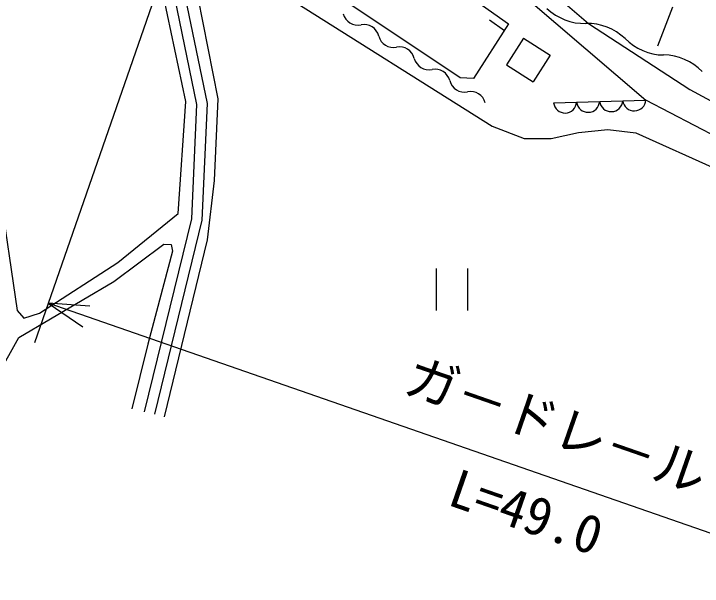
# Model space of a CAD drawing. Units: millimetres, scale not verified. Extents: x 40000 to 680000, y 20000 to 380000.
# Drawn here: x 197322 to 230162, y 239064 to 266384 of the extents above; entities that cross this region are included whole.
import ezdxf
from ezdxf.enums import TextEntityAlignment as Align

# ---------------------------------------------------------------- set-up
doc = ezdxf.new("R2010")
doc.units = ezdxf.units.MM
doc.header["$LTSCALE"] = 1000
doc.layers.add('M-BGD', color=7, linetype='Continuous', lineweight=25)
doc.layers.add('M-STR-STRC', color=7, linetype='Continuous', lineweight=25)
doc.styles.add('@ＭＳ ゴシック', font='')
doc.styles.add('ＭＳ ゴシック', font='')
doc.styles.get('@ＭＳ ゴシック').set_extended_font_data('@MS Gothic')
doc.styles.get('ＭＳ ゴシック').set_extended_font_data('MS Gothic')

msp = doc.modelspace()

# ---------------------------------------------------------------- linework, layer by layer
at = {"layer": 'M-BGD'}
for p, q in [((218613, 263326), (198258, 276964)), ((214804, 274446), (224744, 265922)), ((214094, 273737), (227470, 262266)), ((203945, 272277), (206037, 262061)), ((204573, 271704), (206539, 262101)), ((213841, 270912), (220923, 265903)), ((206831, 269421), (220137, 261018)), ((205525, 262204), (204054, 269175)), ((207076, 262332), (205705, 269260)), ((228744, 266707), (228028, 264839)), ((220020, 266089), (220724, 265592)), ((220923, 265903), (219255, 263300)), ((224744, 265922), (229567, 262771)), ((221639, 265213), (220830, 263950)), ((221639, 265213), (222902, 264403)), ((222902, 264403), (222093, 263140)), ((220830, 263950), (222093, 263140)), ((219255, 263300), (218613, 263326)), ((229567, 262771), (237028, 258715)), ((205162, 256853), (205525, 262204)), ((206539, 262101), (206293, 256529)), ((206890, 258427), (207076, 262332)), ((223069, 262134), (227470, 262266)), ((235881, 257873), (227470, 262266)), ((206037, 262061), (205796, 256600)), ((220137, 261018), (221664, 260433)), ((224258, 260721), (225658, 260865)), ((225658, 260865), (226996, 260700)), ((221664, 260433), (222961, 260433)), ((222961, 260433), (224258, 260721)), ((226996, 260700), (235594, 256824)), ((206555, 255600), (206890, 258427)), ((196628, 257978), (197488, 252221)), ((202284, 254508), (205162, 256853)), ((205796, 256600), (203547, 247392)), ((206293, 256529), (204033, 247274)), ((204509, 247156), (206555, 255600)), ((202099, 253605), (204472, 255386)), ((204472, 255386), (204835, 255377)), ((204835, 255377), (204890, 255051)), ((204890, 255051), (203709, 250616)), ((198543, 252088), (202284, 254508)), ((217465, 254223), (217465, 252223)), ((218965, 254223), (218965, 252223)), ((197567, 250935), (202099, 253605)), ((197488, 252221), (197808, 251853)), ((197808, 251853), (198543, 252088)), ((195301, 246900), (197567, 250935)), ((203709, 250616), (202947, 247528))]:
    msp.add_line(p, q, dxfattribs=at)
for centre, radius, start, end in [((248397, 316594), 52500, 230.2001, 284.0103), ((213743, 266563), 725, 194.261, 281.4667), ((224549, 268521), 2600, 226.2484, 271.4881), ((214031, 265142), 725, 14.261, 101.4667), ((224684, 263322), 2600, 46.2484, 91.4881), ((215437, 265499), 725, 194.261, 281.4667), ((228343, 267017), 2600, 224.3042, 269.5439), ((215725, 264078), 725, 14.261, 101.4667), ((228301, 261817), 2600, 44.3042, 89.5439), ((217130, 264435), 725, 194.261, 281.4667), ((217419, 263014), 725, 14.261, 101.4667), ((218824, 263372), 725, 194.261, 281.4667), ((219112, 261950), 725, 14.261, 101.4667), ((223618, 262201), 553, 186.9551, 356.4816), ((224718, 262234), 553, 186.9551, 356.4816), ((225818, 262267), 553, 186.9551, 356.4816), ((226919, 262300), 553, 186.9551, 356.4816)]:
    msp.add_arc(centre, radius, start, end, dxfattribs=at)
at = {"layer": 'M-STR-STRC'}
for p, q in [((208486, 279964), (198304, 250683)), ((245847, 236269), (198961, 252572)), ((200956, 252427), (198961, 252572)), ((198961, 252572), (200616, 251449))]:
    msp.add_line(p, q, dxfattribs=at)

# ---------------------------------------------------------------- texts
at = {"layer": 'M-STR-STRC', "style": 'ＭＳ ゴシック'}
msp.add_text('ガ－ドレ－ル', height=1833, rotation=340.826, dxfattribs=at).set_placement((222732, 245365), align=Align.BOTTOM_CENTER)
at = {"layer": 'M-STR-STRC', "style": '@ＭＳ ゴシック'}
msp.add_text('L=49.0', height=1833, rotation=340.826, dxfattribs=at).set_placement((222075, 243476), align=Align.TOP_CENTER)

doc.saveas('drawing.dxf')
